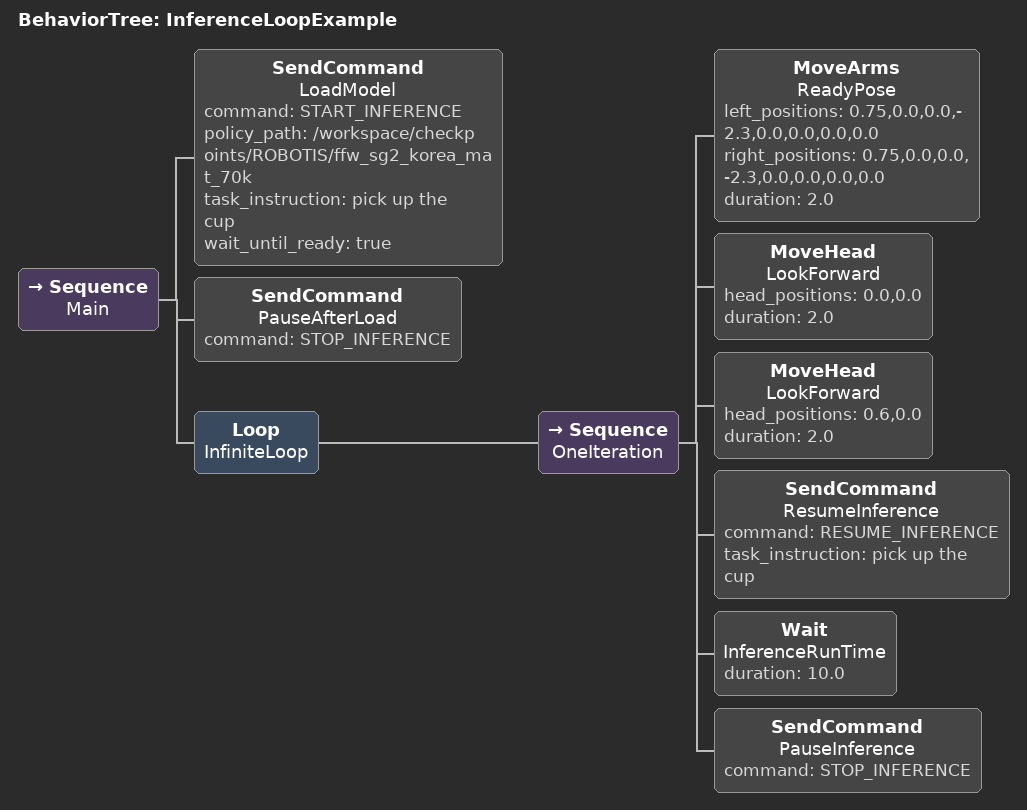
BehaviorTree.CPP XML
<?xml version="1.0" encoding="UTF-8"?>
<root BTCPP_format="3" main_tree_to_execute="InferenceLoopExample">
  <BehaviorTree ID="InferenceLoopExample">
    <Sequence name="Main">

      <!-- Phase 1: Load model and immediately pause (runs once) -->
      <SendCommand name="LoadModel"
        command="START_INFERENCE"
        policy_path="/workspace/checkpoints/ROBOTIS/ffw_sg2_korea_mat_70k"
        task_instruction="pick up the cup"
        wait_until_ready="true"/>
      <SendCommand name="PauseAfterLoad"
        command="STOP_INFERENCE"/>

      <!-- Phase 2: Infinite loop -->
      <Loop name="InfiniteLoop">
        <Sequence name="OneIteration">

          <!-- Move to ready pose -->
          <MoveArms name="ReadyPose"
            left_positions="0.75,0.0,0.0,-2.3,0.0,0.0,0.0,0.0"
            right_positions="0.75,0.0,0.0,-2.3,0.0,0.0,0.0,0.0"
            duration="2.0"/>
          <MoveHead name="LookForward"
            head_positions="0.0,0.0"
            duration="2.0"/>
          <MoveHead name="LookForward"
            head_positions="0.6,0.0"
            duration="2.0"/>
          <!-- Resume inference -->
          <SendCommand name="ResumeInference"
            command="RESUME_INFERENCE"
            task_instruction="pick up the cup"/>

          <!-- Let inference run for 10 seconds -->
          <Wait name="InferenceRunTime"
            duration="10.0"/>

          <!-- Pause inference -->
          <SendCommand name="PauseInference"
            command="STOP_INFERENCE"/>

          <!-- Rule-based repositioning -->

        </Sequence>
      </Loop>

    </Sequence>
  </BehaviorTree>

</root>
